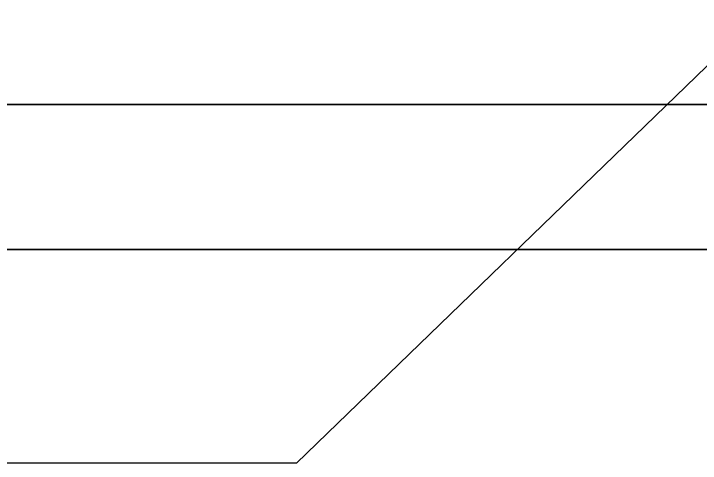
# Model space of a CAD drawing. Header units: metres. Extents: x -434 to 683, y -422 to -228.
# Drawn here: x -255.722 to -254.774, y -301.912 to -301.292 of the extents above; entities that cross this region are included whole.
import ezdxf

# ---------------------------------------------------------------- set-up
doc = ezdxf.new("R2010")
doc.units = ezdxf.units.M
doc.header["$MEASUREMENT"] = 0
doc.layers.add('WALL', color=7, linetype='Continuous')
doc.layers.add('walls', color=7, linetype='Continuous', lineweight=35)
doc.styles.add('kamal', font='romantic.ttf', dxfattribs={"width": 0.6})
doc.dimstyles.new('KAMAL', dxfattribs={"dimscale": 0.8, "dimtxt": 0.5, "dimasz": 0.1, "dimexe": 0, "dimexo": 0, "dimgap": 0.09, "dimtad": 1, "dimzin": 0, "dimdsep": 46, "dimtxsty": 'kamal', "dimblk": 'OBLIQUE', "dimcen": 0.09, "dimclrd": 15, "dimclre": 8, "dimclrt": 5, "dimadec": 0, "dimazin": 0, "dimtfac": 1, "dimtix": 1, "dimtofl": 0, "dimtmove": 1, "dimatfit": 3, "dimldrblk": 'OBLIQUE', "dimfxl": 0.18, "dimtolj": 1, "dimtzin": 0, "dimarcsym": 0})

# ---------------------------------------------------------------- blocks, each defined once
blk = doc.blocks.new('_OBLIQUE')
at = {"color": 0, "linetype": 'ByBlock'}
blk.add_line((-0.5, -0.5), (0.5, 0.5), dxfattribs=at)

msp = doc.modelspace()

# ---------------------------------------------------------------- linework, layer by layer
at = {"layer": 'walls'}
for p, q in [((-273.77649, -301.41735), (-230.92147, -301.41735)), ((-273.77649, -301.61735), (-230.92147, -301.61735))]:
    msp.add_line(p, q, dxfattribs=at)

# ---------------------------------------------------------------- leaders
at = {"layer": 'WALL', "ltscale": 1.2}
msp.add_leader([(-254.49746, -301.10588), (-255.33138, -301.91222), (-256.86477, -301.91222)], dimstyle='KAMAL', override={"dimasz": 0.4, "dimgap": 0.09, "dimtad": 0, "dimldrblk": 'ClosedBlank'}, dxfattribs=at)

doc.saveas('drawing.dxf')
